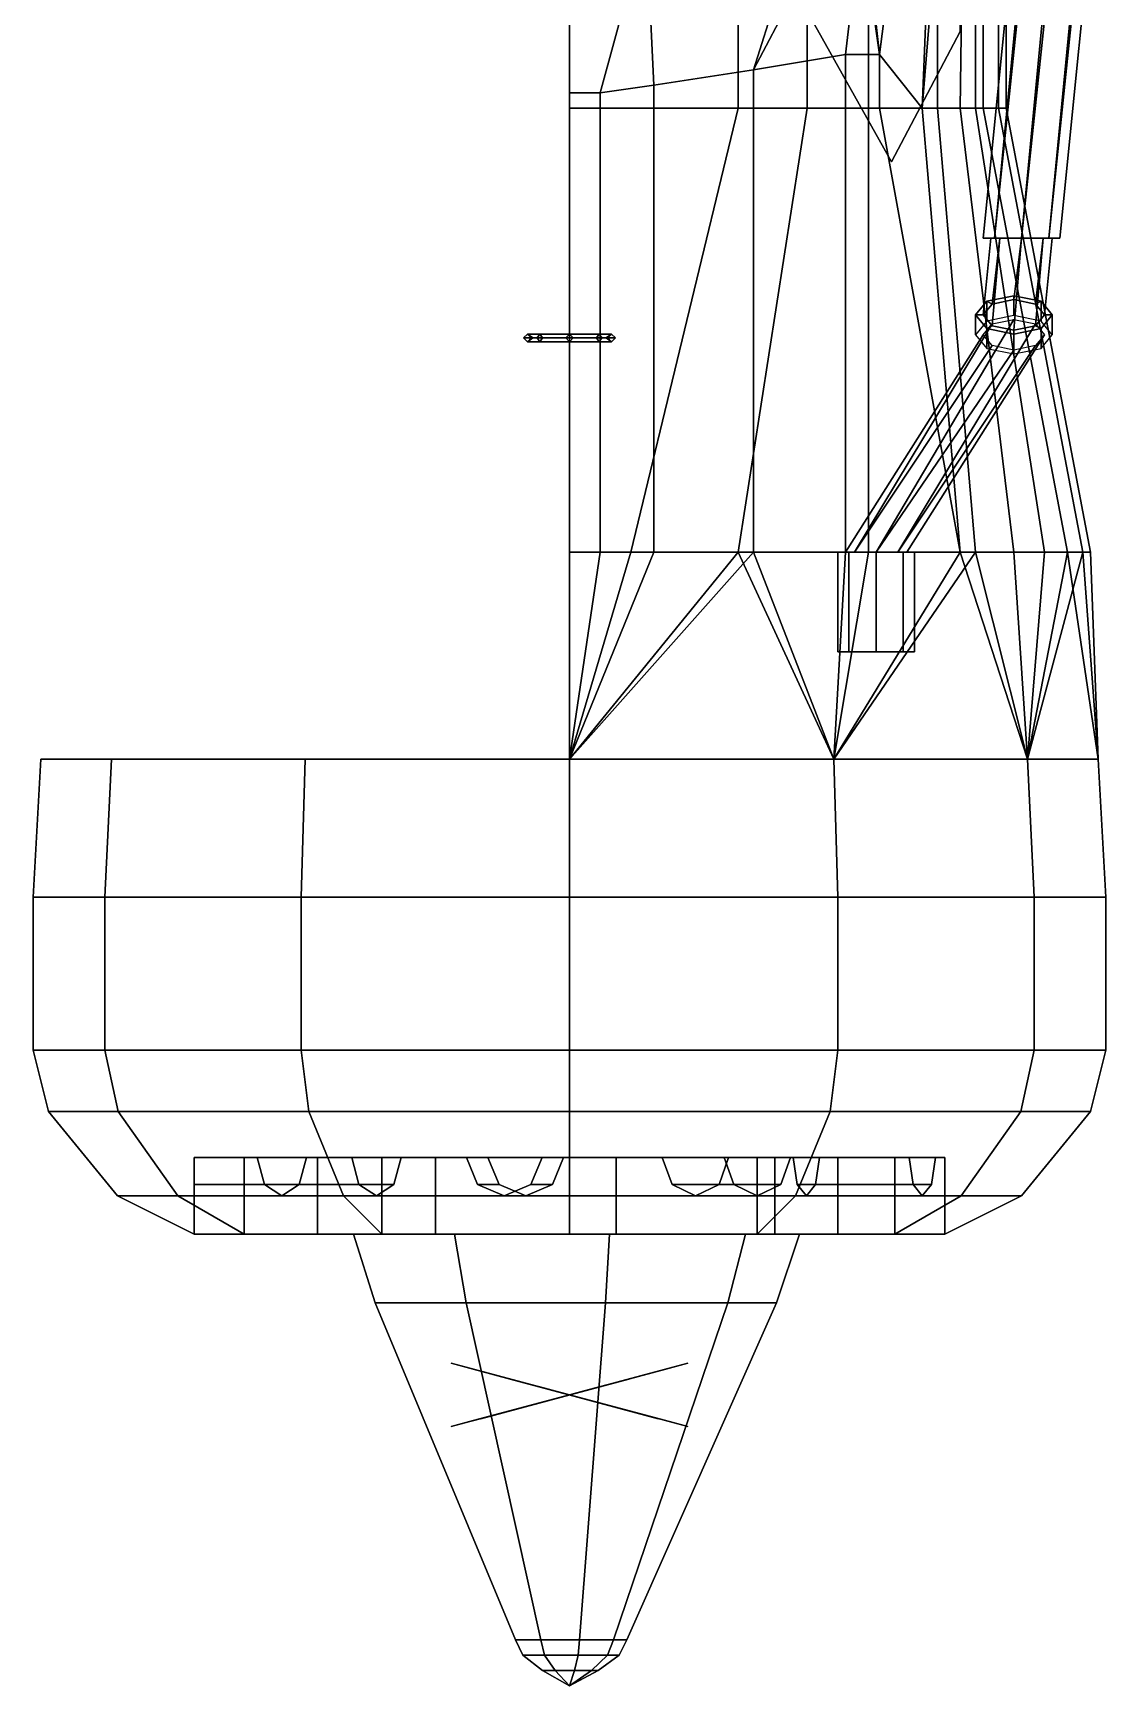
# Model space of a CAD drawing. Header units: millimetres. Extents: x -0.7 to 7, y -4.9 to 12.2.
# Drawn here: x -0.7 to 0.7, y -4.86 to -2.702 of the extents above; entities that cross this region are included whole.
import ezdxf

# ---------------------------------------------------------------- set-up
doc = ezdxf.new("R2010")
doc.units = ezdxf.units.MM
for name, color, linetype in [('hull_half', 2, 'Continuous'), ('propeller', 1, 'Continuous'), ('wing', 5, 'Continuous')]:
    doc.layers.add(name, color=color, linetype=linetype)

msp = doc.modelspace()

# ---------------------------------------------------------------- linework, layer by layer
for points in [[(-0.0389, -3.095, 0.8811), (-0.0424, -3.1, 0.8776), (-0.06, -3.1, 0.92), (-0.055, -3.095, 0.92)], [(-0.055, -3.095, 0.92), (-0.06, -3.1, 0.92), (-0.0424, -3.1, 0.9624), (-0.0389, -3.095, 0.9589)], [(-0.0424, -3.1, 0.8776), (-0.0389, -3.105, 0.8811), (-0.055, -3.105, 0.92), (-0.06, -3.1, 0.92)], [(-0.06, -3.1, 0.92), (-0.055, -3.105, 0.92), (-0.0389, -3.105, 0.9589), (-0.0424, -3.1, 0.9624)], [(0.0479, -3.1, 0.925), (0.055, -3.095, 0.92), (-0.055, -3.095, 0.92), (-0.0479, -3.1, 0.925)], [(0.055, -3.095, 0.92), (0.0479, -3.1, 0.915), (-0.0479, -3.1, 0.915), (-0.055, -3.095, 0.92)], [(-0.0354, -3.1, 0.8846), (-0.0389, -3.095, 0.8811), (-0.055, -3.095, 0.92), (-0.05, -3.1, 0.92)], [(-0.05, -3.1, 0.92), (-0.055, -3.095, 0.92), (-0.0389, -3.095, 0.9589), (-0.0354, -3.1, 0.9554)], [(0.055, -3.105, 0.92), (0.0479, -3.1, 0.925), (-0.0479, -3.1, 0.925), (-0.055, -3.105, 0.92)], [(0.0479, -3.1, 0.915), (0.055, -3.105, 0.92), (-0.055, -3.105, 0.92), (-0.0479, -3.1, 0.915)], [(-0.0389, -3.105, 0.8811), (-0.0354, -3.1, 0.8846), (-0.05, -3.1, 0.92), (-0.055, -3.105, 0.92)], [(-0.055, -3.105, 0.92), (-0.05, -3.1, 0.92), (-0.0354, -3.1, 0.9554), (-0.0389, -3.105, 0.9589)], [(0, -3.095, 0.865), (0, -3.1, 0.86), (-0.0424, -3.1, 0.8776), (-0.0389, -3.095, 0.8811)], [(-0.0389, -3.095, 0.9589), (-0.0424, -3.1, 0.9624), (0, -3.1, 0.98), (0, -3.095, 0.975)], [(0, -3.1, 0.86), (0, -3.105, 0.865), (-0.0389, -3.105, 0.8811), (-0.0424, -3.1, 0.8776)], [(-0.0424, -3.1, 0.9624), (-0.0389, -3.105, 0.9589), (0, -3.105, 0.975), (0, -3.1, 0.98)], [(0, -3.1, 0.87), (0, -3.095, 0.865), (-0.0389, -3.095, 0.8811), (-0.0354, -3.1, 0.8846)], [(-0.0354, -3.1, 0.9554), (-0.0389, -3.095, 0.9589), (0, -3.095, 0.975), (0, -3.1, 0.97)], [(0, -3.105, 0.865), (0, -3.1, 0.87), (-0.0354, -3.1, 0.8846), (-0.0389, -3.105, 0.8811)], [(-0.0389, -3.105, 0.9589), (-0.0354, -3.1, 0.9554), (0, -3.1, 0.97), (0, -3.105, 0.975)], [(-0.005, -3.1, 0.9679), (0, -3.095, 0.975), (0, -3.095, 0.76), (-0.005, -3.1, 0.76)], [(0, -3.105, 0.975), (-0.005, -3.1, 0.9679), (-0.005, -3.1, 0.76), (0, -3.105, 0.76)], [(0, -3.095, 0.975), (0.005, -3.1, 0.9679), (0.005, -3.1, 0.76), (0, -3.095, 0.76)], [(0.0354, -3.1, 0.8846), (0.0389, -3.095, 0.8811), (0, -3.095, 0.865), (0, -3.1, 0.87)], [(0.0389, -3.095, 0.8811), (0.0424, -3.1, 0.8776), (0, -3.1, 0.86), (0, -3.095, 0.865)], [(0, -3.1, 0.97), (0, -3.095, 0.975), (0.0389, -3.095, 0.9589), (0.0354, -3.1, 0.9554)], [(0, -3.095, 0.975), (0, -3.1, 0.98), (0.0424, -3.1, 0.9624), (0.0389, -3.095, 0.9589)], [(0.005, -3.1, 0.9679), (0, -3.105, 0.975), (0, -3.105, 0.76), (0.005, -3.1, 0.76)], [(0.0389, -3.105, 0.8811), (0.0354, -3.1, 0.8846), (0, -3.1, 0.87), (0, -3.105, 0.865)], [(0.0424, -3.1, 0.8776), (0.0389, -3.105, 0.8811), (0, -3.105, 0.865), (0, -3.1, 0.86)], [(0, -3.105, 0.975), (0, -3.1, 0.97), (0.0354, -3.1, 0.9554), (0.0389, -3.105, 0.9589)], [(0, -3.1, 0.98), (0, -3.105, 0.975), (0.0389, -3.105, 0.9589), (0.0424, -3.1, 0.9624)], [(0.05, -3.1, 0.92), (0.055, -3.095, 0.92), (0.0389, -3.095, 0.8811), (0.0354, -3.1, 0.8846)], [(0.0354, -3.1, 0.9554), (0.0389, -3.095, 0.9589), (0.055, -3.095, 0.92), (0.05, -3.1, 0.92)], [(0.055, -3.105, 0.92), (0.05, -3.1, 0.92), (0.0354, -3.1, 0.8846), (0.0389, -3.105, 0.8811)], [(0.0389, -3.105, 0.9589), (0.0354, -3.1, 0.9554), (0.05, -3.1, 0.92), (0.055, -3.105, 0.92)], [(0.055, -3.095, 0.92), (0.06, -3.1, 0.92), (0.0424, -3.1, 0.8776), (0.0389, -3.095, 0.8811)], [(0.0389, -3.095, 0.9589), (0.0424, -3.1, 0.9624), (0.06, -3.1, 0.92), (0.055, -3.095, 0.92)], [(0.06, -3.1, 0.92), (0.055, -3.105, 0.92), (0.0389, -3.105, 0.8811), (0.0424, -3.1, 0.8776)], [(0.0424, -3.1, 0.9624), (0.0389, -3.105, 0.9589), (0.055, -3.105, 0.92), (0.06, -3.1, 0.92)], [(-0.6062, -3.83, -0.34), (-0.7, -3.83, 0.01), (-0.69, -3.65, 0.01), (-0.5976, -3.65, -0.335)], [(-0.7, -3.83, 0.01), (-0.6062, -3.83, 0.36), (-0.5976, -3.65, 0.355), (-0.69, -3.65, 0.01)], [(-0.35, -3.83, -0.5962), (-0.6062, -3.83, -0.34), (-0.5976, -3.65, -0.335), (-0.345, -3.65, -0.5876)], [(-0.6062, -3.83, 0.36), (-0.35, -3.83, 0.6162), (-0.345, -3.65, 0.6076), (-0.5976, -3.65, 0.355)], [(0, -3.83, -0.69), (-0.35, -3.83, -0.5962), (-0.345, -3.65, -0.5876), (0, -3.65, -0.68)], [(-0.35, -3.83, 0.6162), (0, -3.83, 0.71), (0, -3.65, 0.7), (-0.345, -3.65, 0.6076)], [(0.35, -3.83, -0.5962), (0, -3.83, -0.69), (0, -3.65, -0.68), (0.345, -3.65, -0.5876)], [(0, -3.83, 0.71), (0.35, -3.83, 0.6162), (0.345, -3.65, 0.6076), (0, -3.65, 0.7)], [(0.6062, -3.83, -0.34), (0.35, -3.83, -0.5962), (0.345, -3.65, -0.5876), (0.5976, -3.65, -0.335)], [(0.35, -3.83, 0.6162), (0.6062, -3.83, 0.36), (0.5976, -3.65, 0.355), (0.345, -3.65, 0.6076)], [(0.7, -3.83, 0.01), (0.6062, -3.83, -0.34), (0.5976, -3.65, -0.335), (0.69, -3.65, 0.01)], [(0.6062, -3.83, 0.36), (0.7, -3.83, 0.01), (0.69, -3.65, 0.01), (0.5976, -3.65, 0.355)], [(-0.6062, -3.83, 0.36), (-0.7, -3.83, 0.01), (-0.7, -4.03, 0.01), (-0.6062, -4.03, 0.36)], [(-0.7, -3.83, 0.01), (-0.6062, -3.83, -0.34), (-0.6062, -4.03, -0.34), (-0.7, -4.03, 0.01)], [(-0.35, -3.83, 0.6162), (-0.6062, -3.83, 0.36), (-0.6062, -4.03, 0.36), (-0.35, -4.03, 0.6162)], [(-0.6062, -3.83, -0.34), (-0.35, -3.83, -0.5962), (-0.35, -4.03, -0.5962), (-0.6062, -4.03, -0.34)], [(0, -3.83, 0.71), (-0.35, -3.83, 0.6162), (-0.35, -4.03, 0.6162), (0, -4.03, 0.71)], [(-0.35, -3.83, -0.5962), (0, -3.83, -0.69), (0, -4.03, -0.69), (-0.35, -4.03, -0.5962)], [(0.35, -3.83, 0.6162), (0, -3.83, 0.71), (0, -4.03, 0.71), (0.35, -4.03, 0.6162)], [(0, -3.83, -0.69), (0.35, -3.83, -0.5962), (0.35, -4.03, -0.5962), (0, -4.03, -0.69)], [(0.6062, -3.83, 0.36), (0.35, -3.83, 0.6162), (0.35, -4.03, 0.6162), (0.6062, -4.03, 0.36)], [(0.35, -3.83, -0.5962), (0.6062, -3.83, -0.34), (0.6062, -4.03, -0.34), (0.35, -4.03, -0.5962)], [(0.7, -3.83, 0.01), (0.6062, -3.83, 0.36), (0.6062, -4.03, 0.36), (0.7, -4.03, 0.01)], [(0.6062, -3.83, -0.34), (0.7, -3.83, 0.01), (0.7, -4.03, 0.01), (0.6062, -4.03, -0.34)], [(-0.6062, -4.03, 0.36), (-0.7, -4.03, 0.01), (-0.68, -4.11, 0.01), (-0.5889, -4.11, 0.35)], [(-0.7, -4.03, 0.01), (-0.6062, -4.03, -0.34), (-0.5889, -4.11, -0.33), (-0.68, -4.11, 0.01)], [(-0.35, -4.03, 0.6162), (-0.6062, -4.03, 0.36), (-0.5889, -4.11, 0.35), (-0.34, -4.11, 0.5989)], [(-0.6062, -4.03, -0.34), (-0.35, -4.03, -0.5962), (-0.34, -4.11, -0.5789), (-0.5889, -4.11, -0.33)], [(0, -4.03, 0.71), (-0.35, -4.03, 0.6162), (-0.34, -4.11, 0.5989), (0, -4.11, 0.69)], [(-0.35, -4.03, -0.5962), (0, -4.03, -0.69), (0, -4.11, -0.67), (-0.34, -4.11, -0.5789)], [(0.35, -4.03, 0.6162), (0, -4.03, 0.71), (0, -4.11, 0.69), (0.34, -4.11, 0.5989)], [(0, -4.03, -0.69), (0.35, -4.03, -0.5962), (0.34, -4.11, -0.5789), (0, -4.11, -0.67)], [(0.6062, -4.03, 0.36), (0.35, -4.03, 0.6162), (0.34, -4.11, 0.5989), (0.5889, -4.11, 0.35)], [(0.35, -4.03, -0.5962), (0.6062, -4.03, -0.34), (0.5889, -4.11, -0.33), (0.34, -4.11, -0.5789)], [(0.7, -4.03, 0.01), (0.6062, -4.03, 0.36), (0.5889, -4.11, 0.35), (0.68, -4.11, 0.01)], [(0.6062, -4.03, -0.34), (0.7, -4.03, 0.01), (0.68, -4.11, 0.01), (0.5889, -4.11, -0.33)], [(-0.5889, -4.11, 0.35), (-0.68, -4.11, 0.01), (-0.59, -4.22, 0.01), (-0.511, -4.22, 0.305)], [(-0.68, -4.11, 0.01), (-0.5889, -4.11, -0.33), (-0.511, -4.22, -0.285), (-0.59, -4.22, 0.01)], [(-0.34, -4.11, 0.5989), (-0.5889, -4.11, 0.35), (-0.511, -4.22, 0.305), (-0.295, -4.22, 0.521)], [(-0.5889, -4.11, -0.33), (-0.34, -4.11, -0.5789), (-0.295, -4.22, -0.501), (-0.511, -4.22, -0.285)], [(0, -4.11, 0.69), (-0.34, -4.11, 0.5989), (-0.295, -4.22, 0.521), (0, -4.22, 0.6)], [(-0.34, -4.11, -0.5789), (0, -4.11, -0.67), (0, -4.22, -0.58), (-0.295, -4.22, -0.501)], [(0.34, -4.11, 0.5989), (0, -4.11, 0.69), (0, -4.22, 0.6), (0.295, -4.22, 0.521)], [(0, -4.11, -0.67), (0.34, -4.11, -0.5789), (0.295, -4.22, -0.501), (0, -4.22, -0.58)], [(0.5889, -4.11, 0.35), (0.34, -4.11, 0.5989), (0.295, -4.22, 0.521), (0.511, -4.22, 0.305)], [(0.34, -4.11, -0.5789), (0.5889, -4.11, -0.33), (0.511, -4.22, -0.285), (0.295, -4.22, -0.501)], [(0.68, -4.11, 0.01), (0.5889, -4.11, 0.35), (0.511, -4.22, 0.305), (0.59, -4.22, 0.01)], [(0.5889, -4.11, -0.33), (0.68, -4.11, 0.01), (0.59, -4.22, 0.01), (0.511, -4.22, -0.285)], [(-0.49, -4.17, 0.01), (-0.4244, -4.17, 0.255), (-0.4244, -4.27, 0.255), (-0.49, -4.27, 0.01)], [(-0.4244, -4.17, -0.235), (-0.49, -4.17, 0.01), (-0.49, -4.27, 0.01), (-0.4244, -4.27, -0.235)], [(-0.3289, -4.17, -0.04), (-0.3289, -4.2054, -0.0254), (-0.49, -4.2054, -0.0254), (-0.49, -4.17, -0.04)], [(-0.3289, -4.2054, 0.0454), (-0.3289, -4.17, 0.06), (-0.49, -4.17, 0.06), (-0.49, -4.2054, 0.0454)], [(-0.3289, -4.17, 0.06), (-0.3289, -4.17, 0.1297), (-0.4244, -4.17, 0.255), (-0.4766, -4.17, 0.06)], [(-0.3289, -4.17, -0.1097), (-0.3289, -4.17, -0.04), (-0.4766, -4.17, -0.04), (-0.4244, -4.17, -0.235)], [(-0.4244, -4.17, 0.255), (-0.245, -4.17, 0.4344), (-0.245, -4.27, 0.4344), (-0.4244, -4.27, 0.255)], [(-0.245, -4.17, -0.4144), (-0.4244, -4.17, -0.235), (-0.4244, -4.27, -0.235), (-0.245, -4.27, -0.4144)], [(-0.3289, -4.17, 0.1297), (-0.2841, -4.17, 0.1831), (-0.3994, -4.17, 0.2799), (-0.4244, -4.17, 0.255)], [(-0.2841, -4.17, -0.1631), (-0.3289, -4.17, -0.1097), (-0.4244, -4.17, -0.235), (-0.3994, -4.17, -0.2599)], [(-0.2747, -4.2054, -0.1743), (-0.2841, -4.17, -0.1631), (-0.4075, -4.17, -0.2667), (-0.3981, -4.2054, -0.2779)], [(-0.2841, -4.17, 0.1831), (-0.2747, -4.2054, 0.1943), (-0.3981, -4.2054, 0.2979), (-0.4075, -4.17, 0.2867)], [(-0.2198, -4.17, -0.2397), (-0.2292, -4.2054, -0.2285), (-0.3526, -4.2054, -0.332), (-0.3432, -4.17, -0.3433)], [(-0.2292, -4.2054, 0.2485), (-0.2198, -4.17, 0.2597), (-0.3432, -4.17, 0.3633), (-0.3526, -4.2054, 0.352)], [(-0.175, -4.17, 0.3131), (-0.3289, -4.17, 0.1297), (-0.3289, -4.27, 0.1297), (-0.175, -4.27, 0.3131)], [(-0.3289, -4.17, 0.1297), (-0.3289, -4.17, -0.1097), (-0.3289, -4.27, -0.1097), (-0.3289, -4.27, 0.1297)], [(-0.3289, -4.17, -0.1097), (-0.175, -4.17, -0.2931), (-0.175, -4.27, -0.2931), (-0.3289, -4.27, -0.1097)], [(-0.2198, -4.17, 0.2597), (-0.175, -4.17, 0.3131), (-0.245, -4.17, 0.4344), (-0.3285, -4.17, 0.3509)], [(-0.175, -4.17, -0.2931), (-0.2198, -4.17, -0.2397), (-0.3285, -4.17, -0.3309), (-0.245, -4.17, -0.4144)], [(-0.245, -4.17, 0.4344), (0, -4.17, 0.5), (0, -4.27, 0.5), (-0.245, -4.27, 0.4344)], [(0, -4.17, -0.48), (-0.245, -4.17, -0.4144), (-0.245, -4.27, -0.4144), (0, -4.27, -0.48)], [(-0.175, -4.17, 0.3131), (-0.1064, -4.17, 0.3252), (-0.131, -4.17, 0.4649), (-0.245, -4.17, 0.4344)], [(-0.1064, -4.17, -0.3052), (-0.175, -4.17, -0.2931), (-0.245, -4.17, -0.4144), (-0.131, -4.17, -0.4449)], [(0.0608, -4.17, 0.3547), (-0.175, -4.17, 0.3131), (-0.175, -4.27, 0.3131), (0.0608, -4.27, 0.3547)], [(-0.175, -4.17, -0.2931), (0.0608, -4.17, -0.3347), (0.0608, -4.27, -0.3347), (-0.175, -4.27, -0.2931)], [(-0.0919, -4.2054, -0.3078), (-0.1064, -4.17, -0.3052), (-0.1343, -4.17, -0.4639), (-0.1199, -4.2054, -0.4664)], [(-0.1064, -4.17, 0.3252), (-0.0919, -4.2054, 0.3278), (-0.1199, -4.2054, 0.4864), (-0.1343, -4.17, 0.4839)], [(-0.0079, -4.17, -0.3226), (-0.0223, -4.2054, -0.32), (-0.0503, -4.2054, -0.4787), (-0.0358, -4.17, -0.4812)], [(-0.0223, -4.2054, 0.34), (-0.0079, -4.17, 0.3426), (-0.0358, -4.17, 0.5012), (-0.0503, -4.2054, 0.4987)], [(-0.0079, -4.17, 0.3426), (0.0608, -4.17, 0.3547), (0, -4.17, 0.5), (-0.034, -4.17, 0.4909)], [(0.0608, -4.17, -0.3347), (-0.0079, -4.17, -0.3226), (-0.034, -4.17, -0.4709), (0, -4.17, -0.48)], [(0, -4.17, 0.5), (0.245, -4.17, 0.4344), (0.245, -4.27, 0.4344), (0, -4.27, 0.5)], [(0.245, -4.17, -0.4144), (0, -4.17, -0.48), (0, -4.27, -0.48), (0.245, -4.27, -0.4144)], [(0.0608, -4.17, 0.3547), (0.1211, -4.17, 0.3198), (0.195, -4.17, 0.4477), (0, -4.17, 0.5)], [(0.1211, -4.17, -0.2998), (0.0608, -4.17, -0.3347), (0, -4.17, -0.48), (0.195, -4.17, -0.4277)], [(0.2681, -4.17, 0.235), (0.0608, -4.17, 0.3547), (0.0608, -4.27, 0.3547), (0.2681, -4.27, 0.235)], [(0.0608, -4.17, -0.3347), (0.2681, -4.17, -0.215), (0.2681, -4.27, -0.215), (0.0608, -4.27, -0.3347)], [(0.1338, -4.2054, -0.2925), (0.1211, -4.17, -0.2998), (0.2017, -4.17, -0.4394), (0.2144, -4.2054, -0.432)], [(0.1211, -4.17, 0.3198), (0.1338, -4.2054, 0.3125), (0.2144, -4.2054, 0.452), (0.2017, -4.17, 0.4594)], [(0.2077, -4.17, -0.2498), (0.1951, -4.2054, -0.2572), (0.2756, -4.2054, -0.3967), (0.2883, -4.17, -0.3894)], [(0.1951, -4.2054, 0.2772), (0.2077, -4.17, 0.2698), (0.2883, -4.17, 0.4094), (0.2756, -4.2054, 0.4167)], [(0.2077, -4.17, 0.2698), (0.2681, -4.17, 0.235), (0.4244, -4.17, 0.255), (0.2816, -4.17, 0.3977)], [(0.2681, -4.17, -0.215), (0.2077, -4.17, -0.2498), (0.2816, -4.17, -0.3777), (0.4244, -4.17, -0.235)], [(0.245, -4.17, 0.4344), (0.4244, -4.17, 0.255), (0.4244, -4.27, 0.255), (0.245, -4.27, 0.4344)], [(0.4244, -4.17, -0.235), (0.245, -4.17, -0.4144), (0.245, -4.27, -0.4144), (0.4244, -4.27, -0.235)], [(0.35, -4.17, 0.01), (0.2681, -4.17, 0.235), (0.2681, -4.27, 0.235), (0.35, -4.27, 0.01)], [(0.2681, -4.17, -0.215), (0.35, -4.17, 0.01), (0.35, -4.27, 0.01), (0.2681, -4.27, -0.215)], [(0.2681, -4.17, 0.235), (0.292, -4.17, 0.1695), (0.4335, -4.17, 0.221), (0.4244, -4.17, 0.255)], [(0.292, -4.17, -0.1495), (0.2681, -4.17, -0.215), (0.4244, -4.17, -0.235), (0.4335, -4.17, -0.201)], [(0.297, -4.2054, -0.1357), (0.292, -4.17, -0.1495), (0.4433, -4.17, -0.2046), (0.4484, -4.2054, -0.1908)], [(0.292, -4.17, 0.1695), (0.297, -4.2054, 0.1557), (0.4484, -4.2054, 0.2108), (0.4433, -4.17, 0.2246)], [(0.3262, -4.17, -0.0555), (0.3212, -4.2054, -0.0693), (0.4725, -4.2054, -0.1244), (0.4776, -4.17, -0.1106)], [(0.3212, -4.2054, 0.0893), (0.3262, -4.17, 0.0755), (0.4776, -4.17, 0.1306), (0.4725, -4.2054, 0.1444)], [(0.35, -4.17, 0.01), (0.3262, -4.17, -0.0555), (0.4594, -4.17, -0.104), (0.49, -4.17, 0.01)], [(0.3262, -4.17, 0.0755), (0.35, -4.17, 0.01), (0.49, -4.17, 0.01), (0.4594, -4.17, 0.124)], [(0.4244, -4.17, 0.255), (0.49, -4.17, 0.01), (0.49, -4.27, 0.01), (0.4244, -4.27, 0.255)], [(0.49, -4.17, 0.01), (0.4244, -4.17, -0.235), (0.4244, -4.27, -0.235), (0.49, -4.27, 0.01)], [(-0.3289, -4.2054, -0.0254), (-0.3289, -4.22, 0.01), (-0.49, -4.22, 0.01), (-0.49, -4.2054, -0.0254)], [(-0.3289, -4.22, 0.01), (-0.3289, -4.2054, 0.0454), (-0.49, -4.2054, 0.0454), (-0.49, -4.22, 0.01)], [(-0.2519, -4.22, -0.2014), (-0.2747, -4.2054, -0.1743), (-0.3981, -4.2054, -0.2779), (-0.3754, -4.22, -0.305)], [(-0.2747, -4.2054, 0.1943), (-0.2519, -4.22, 0.2214), (-0.3754, -4.22, 0.325), (-0.3981, -4.2054, 0.2979)], [(-0.2292, -4.2054, -0.2285), (-0.2519, -4.22, -0.2014), (-0.3754, -4.22, -0.305), (-0.3526, -4.2054, -0.332)], [(-0.2519, -4.22, 0.2214), (-0.2292, -4.2054, 0.2485), (-0.3526, -4.2054, 0.352), (-0.3754, -4.22, 0.325)], [(-0.0571, -4.22, -0.3139), (-0.0919, -4.2054, -0.3078), (-0.1199, -4.2054, -0.4664), (-0.0851, -4.22, -0.4726)], [(-0.0919, -4.2054, 0.3278), (-0.0571, -4.22, 0.3339), (-0.0851, -4.22, 0.4926), (-0.1199, -4.2054, 0.4864)], [(-0.0223, -4.2054, -0.32), (-0.0571, -4.22, -0.3139), (-0.0851, -4.22, -0.4726), (-0.0503, -4.2054, -0.4787)], [(-0.0571, -4.22, 0.3339), (-0.0223, -4.2054, 0.34), (-0.0503, -4.2054, 0.4987), (-0.0851, -4.22, 0.4926)], [(0.1644, -4.22, -0.2748), (0.1338, -4.2054, -0.2925), (0.2144, -4.2054, -0.432), (0.245, -4.22, -0.4144)], [(0.1338, -4.2054, 0.3125), (0.1644, -4.22, 0.2948), (0.245, -4.22, 0.4344), (0.2144, -4.2054, 0.452)], [(0.1951, -4.2054, -0.2572), (0.1644, -4.22, -0.2748), (0.245, -4.22, -0.4144), (0.2756, -4.2054, -0.3967)], [(0.1644, -4.22, 0.2948), (0.1951, -4.2054, 0.2772), (0.2756, -4.2054, 0.4167), (0.245, -4.22, 0.4344)], [(0.3091, -4.22, -0.1025), (0.297, -4.2054, -0.1357), (0.4484, -4.2054, -0.1908), (0.4604, -4.22, -0.1576)], [(0.297, -4.2054, 0.1557), (0.3091, -4.22, 0.1225), (0.4604, -4.22, 0.1776), (0.4484, -4.2054, 0.2108)], [(0.3212, -4.2054, -0.0693), (0.3091, -4.22, -0.1025), (0.4604, -4.22, -0.1576), (0.4725, -4.2054, -0.1244)], [(0.3091, -4.22, 0.1225), (0.3212, -4.2054, 0.0893), (0.4725, -4.2054, 0.1444), (0.4604, -4.22, 0.1776)], [(-0.511, -4.22, 0.305), (-0.59, -4.22, 0.01), (-0.49, -4.27, 0.01), (-0.4244, -4.27, 0.255)], [(-0.59, -4.22, 0.01), (-0.511, -4.22, -0.285), (-0.4244, -4.27, -0.235), (-0.49, -4.27, 0.01)], [(-0.295, -4.22, 0.521), (-0.511, -4.22, 0.305), (-0.4244, -4.27, 0.255), (-0.245, -4.27, 0.4344)], [(-0.511, -4.22, -0.285), (-0.295, -4.22, -0.501), (-0.245, -4.27, -0.4144), (-0.4244, -4.27, -0.235)], [(0, -4.22, 0.6), (-0.295, -4.22, 0.521), (-0.245, -4.27, 0.4344), (0, -4.27, 0.5)], [(-0.295, -4.22, -0.501), (0, -4.22, -0.58), (0, -4.27, -0.48), (-0.245, -4.27, -0.4144)], [(0.295, -4.22, 0.521), (0, -4.22, 0.6), (0, -4.27, 0.5), (0.245, -4.27, 0.4344)], [(0, -4.22, -0.58), (0.295, -4.22, -0.501), (0.245, -4.27, -0.4144), (0, -4.27, -0.48)], [(0.511, -4.22, 0.305), (0.295, -4.22, 0.521), (0.245, -4.27, 0.4344), (0.4244, -4.27, 0.255)], [(0.295, -4.22, -0.501), (0.511, -4.22, -0.285), (0.4244, -4.27, -0.235), (0.245, -4.27, -0.4144)], [(0.59, -4.22, 0.01), (0.511, -4.22, 0.305), (0.4244, -4.27, 0.255), (0.49, -4.27, 0.01)], [(0.511, -4.22, -0.285), (0.59, -4.22, 0.01), (0.49, -4.27, 0.01), (0.4244, -4.27, -0.235)], [(-0.175, -4.27, 0.3131), (-0.3289, -4.27, 0.1297), (-0.2819, -4.27, 0.1126), (-0.15, -4.27, 0.2698)], [(-0.3289, -4.27, 0.1297), (-0.3289, -4.27, -0.1097), (-0.2819, -4.27, -0.0926), (-0.2819, -4.27, 0.1126)], [(-0.3289, -4.27, -0.1097), (-0.175, -4.27, -0.2931), (-0.15, -4.27, -0.2498), (-0.2819, -4.27, -0.0926)], [(0.0608, -4.27, 0.3547), (-0.175, -4.27, 0.3131), (-0.15, -4.27, 0.2698), (0.0521, -4.27, 0.3054)], [(-0.175, -4.27, -0.2931), (0.0608, -4.27, -0.3347), (0.0521, -4.27, -0.2854), (-0.15, -4.27, -0.2498)], [(0.0608, -4.27, -0.3347), (0.2681, -4.27, -0.215), (0.2298, -4.27, -0.1828), (0.0521, -4.27, -0.2854)], [(0.2681, -4.27, 0.235), (0.0608, -4.27, 0.3547), (0.0521, -4.27, 0.3054), (0.2298, -4.27, 0.2028)], [(0.2681, -4.27, -0.215), (0.35, -4.27, 0.01), (0.3, -4.27, 0.01), (0.2298, -4.27, -0.1828)], [(0.35, -4.27, 0.01), (0.2681, -4.27, 0.235), (0.2298, -4.27, 0.2028), (0.3, -4.27, 0.01)]]:
    msp.add_3dface(points)
at = {"layer": 'hull_half'}
for points in [[(0.22, -2.8, -0.55), (0, -2.8, -0.55), (0, -2.07, -0.55), (0.22, -2.07, -0.55)], [(0.31, -2.8, -0.52), (0.22, -2.8, -0.55), (0.22, -2.07, -0.55), (0.31, -2.07, -0.52)], [(0.39, -2.8, -0.47), (0.31, -2.8, -0.52), (0.31, -2.07, -0.52), (0.39, -2.07, -0.47)], [(0.38, -2.51, 0.99), (0.4044, -2.73, 0.61), (0.49, -2.07, 0.59), (0.38, -2.28, 1.04)], [(0.48, -2.8, -0.35), (0.39, -2.8, -0.47), (0.39, -2.07, -0.47), (0.48, -2.07, -0.35)], [(0.4044, -2.73, 0.61), (0.46, -2.8, 0.51), (0.46, -2.8, 0.51), (0.49, -2.07, 0.59)], [(0.49, -2.07, 0.59), (0.46, -2.8, 0.51), (0.46, -2.8, 0.51), (0.52, -2.07, 0.49)], [(0.46, -2.8, 0.51), (0.51, -2.8, 0.39), (0.51, -2.8, 0.39), (0.52, -2.07, 0.49)], [(0.53, -2.8, -0.22), (0.48, -2.8, -0.35), (0.48, -2.07, -0.35), (0.53, -2.07, -0.22)], [(0.51, -2.8, 0.39), (0.54, -2.8, 0.27), (0.54, -2.07, 0.41), (0.52, -2.07, 0.49)], [(0.56, -2.8, -0.09), (0.53, -2.8, -0.22), (0.53, -2.07, -0.22), (0.56, -2.07, -0.09)], [(0.54, -2.8, 0.27), (0.57, -2.8, 0.09), (0.57, -2.07, 0.25), (0.54, -2.07, 0.41)], [(0.57, -2.8, -0.02), (0.56, -2.8, -0.09), (0.56, -2.07, -0.09), (0.57, -2.07, 0.08)], [(0.57, -2.8, 0.09), (0.57, -2.8, -0.02), (0.57, -2.07, 0.08), (0.57, -2.07, 0.25)], [(0.59, -2.47, -0.02), (0.6046, -2.4523, -0.0506), (0.5546, -2.97, -0.3154), (0.54, -2.97, -0.28)], [(0.6046, -2.4523, -0.0506), (0.64, -2.445, -0.0633), (0.59, -2.97, -0.33), (0.5546, -2.97, -0.3154)], [(0.64, -2.445, -0.0633), (0.6754, -2.4523, -0.0506), (0.6254, -2.97, -0.3154), (0.59, -2.97, -0.33)], [(0.6754, -2.4523, -0.0506), (0.69, -2.47, -0.02), (0.64, -2.97, -0.28), (0.6254, -2.97, -0.3154)], [(0.6046, -2.4877, 0.0106), (0.59, -2.47, -0.02), (0.54, -2.97, -0.28), (0.5546, -2.97, -0.2446)], [(0.69, -2.47, -0.02), (0.6754, -2.4877, 0.0106), (0.6254, -2.97, -0.2446), (0.64, -2.97, -0.28)], [(0.64, -2.495, 0.0233), (0.6046, -2.4877, 0.0106), (0.5546, -2.97, -0.2446), (0.59, -2.97, -0.23)], [(0.6754, -2.4877, 0.0106), (0.64, -2.495, 0.0233), (0.59, -2.97, -0.23), (0.6254, -2.97, -0.2446)], [(0.38, -2.56, 0.97), (0.4044, -2.73, 0.61), (0.4044, -2.73, 0.61), (0.38, -2.51, 0.99)], [(0, -2.78, 0.85), (0.04, -2.78, 0.85), (0.1, -2.56, 1.06), (0, -2.56, 1.06)], [(0.04, -2.78, 0.85), (0.11, -2.77, 0.84), (0.1, -2.56, 1.06)], [(0.11, -2.77, 0.84), (0.24, -2.75, 0.79), (0.3, -2.56, 1.03), (0.1, -2.56, 1.06)], [(0.24, -2.75, 0.79), (0.24, -2.75, 0.79), (0.34, -2.56, 1.01), (0.3, -2.56, 1.03)], [(0.24, -2.75, 0.79), (0.36, -2.73, 0.69), (0.38, -2.56, 0.97), (0.34, -2.56, 1.01)], [(0.36, -2.73, 0.69), (0.4044, -2.73, 0.61), (0.38, -2.56, 0.97)], [(0.24, -2.8, 0.79), (0.36, -2.8, 0.69), (0.36, -2.73, 0.69), (0.24, -2.75, 0.79)], [(0.36, -2.8, 0.69), (0.4044, -2.8, 0.61), (0.4044, -2.73, 0.61), (0.36, -2.73, 0.69)], [(0.4044, -2.8, 0.61), (0.46, -2.8, 0.51), (0.46, -2.8, 0.51), (0.4044, -2.73, 0.61)], [(0.11, -2.8, 0.84), (0.24, -2.8, 0.79), (0.24, -2.75, 0.79), (0.11, -2.77, 0.84)], [(0, -2.8, 0.85), (0.04, -2.8, 0.85), (0.04, -2.78, 0.85), (0, -2.78, 0.85)], [(0.04, -2.8, 0.85), (0.11, -2.8, 0.84), (0.11, -2.77, 0.84), (0.04, -2.78, 0.85)], [(0, -3.38, 0.71), (0.04, -3.38, 0.71), (0.04, -2.8, 0.85), (0, -2.8, 0.85)], [(0.08, -3.38, -0.61), (0, -3.38, -0.61), (0, -2.8, -0.55), (0.22, -2.8, -0.55)], [(0.04, -3.38, 0.71), (0.11, -3.38, 0.7), (0.11, -2.8, 0.84), (0.04, -2.8, 0.85)], [(0.22, -3.38, -0.58), (0.08, -3.38, -0.61), (0.22, -2.8, -0.55), (0.31, -2.8, -0.52)], [(0.11, -3.38, 0.7), (0.24, -3.38, 0.66), (0.24, -2.8, 0.79), (0.11, -2.8, 0.84)], [(0.39, -3.38, -0.5), (0.22, -3.38, -0.58), (0.31, -2.8, -0.52), (0.39, -2.8, -0.47)], [(0.24, -3.38, 0.66), (0.36, -3.38, 0.6), (0.36, -2.8, 0.69), (0.24, -2.8, 0.79)], [(0.36, -3.38, 0.6), (0.51, -3.38, 0.47), (0.4044, -2.8, 0.61), (0.36, -2.8, 0.69)], [(0.53, -3.38, -0.38), (0.39, -3.38, -0.5), (0.39, -2.8, -0.47), (0.48, -2.8, -0.35)], [(0.51, -3.38, 0.47), (0.46, -2.8, 0.51), (0.46, -2.8, 0.51), (0.4044, -2.8, 0.61)], [(0.51, -3.38, 0.47), (0.58, -3.38, 0.37), (0.51, -2.8, 0.39), (0.46, -2.8, 0.51)], [(0.62, -3.38, -0.25), (0.53, -3.38, -0.38), (0.48, -2.8, -0.35), (0.53, -2.8, -0.22)], [(0.58, -3.38, 0.37), (0.65, -3.38, 0.23), (0.54, -2.8, 0.27), (0.51, -2.8, 0.39)], [(0.67, -3.38, -0.09), (0.62, -3.38, -0.25), (0.53, -2.8, -0.22), (0.56, -2.8, -0.09)], [(0.65, -3.38, 0.23), (0.68, -3.38, 0.09), (0.57, -2.8, 0.09), (0.54, -2.8, 0.27)], [(0.68, -3.38, -0.02), (0.67, -3.38, -0.09), (0.56, -2.8, -0.09), (0.57, -2.8, -0.02)], [(0.68, -3.38, 0.09), (0.68, -3.38, -0.02), (0.57, -2.8, -0.02), (0.57, -2.8, 0.09)], [(0.5617, -2.97, -0.2517), (0.55, -2.97, -0.28), (0.54, -3.07, -0.33), (0.5517, -3.0841, -0.3055)], [(0.55, -2.97, -0.28), (0.5617, -2.97, -0.3083), (0.5517, -3.0559, -0.3545), (0.54, -3.07, -0.33)], [(0.5546, -2.97, -0.2446), (0.54, -2.97, -0.28), (0.55, -2.97, -0.28), (0.5617, -2.97, -0.2517)], [(0.54, -2.97, -0.28), (0.5546, -2.97, -0.3154), (0.5617, -2.97, -0.3083), (0.55, -2.97, -0.28)], [(0.59, -2.97, -0.24), (0.5617, -2.97, -0.2517), (0.5517, -3.0841, -0.3055), (0.58, -3.09, -0.2954)], [(0.5617, -2.97, -0.3083), (0.59, -2.97, -0.32), (0.58, -3.05, -0.3646), (0.5517, -3.0559, -0.3545)], [(0.59, -2.97, -0.23), (0.5546, -2.97, -0.2446), (0.5617, -2.97, -0.2517), (0.59, -2.97, -0.24)], [(0.5546, -2.97, -0.3154), (0.59, -2.97, -0.33), (0.59, -2.97, -0.32), (0.5617, -2.97, -0.3083)], [(0.6183, -2.97, -0.2517), (0.59, -2.97, -0.24), (0.58, -3.09, -0.2954), (0.6083, -3.0841, -0.3055)], [(0.59, -2.97, -0.32), (0.6183, -2.97, -0.3083), (0.6083, -3.0559, -0.3545), (0.58, -3.05, -0.3646)], [(0.59, -2.97, -0.33), (0.6254, -2.97, -0.3154), (0.6183, -2.97, -0.3083), (0.59, -2.97, -0.32)], [(0.6254, -2.97, -0.2446), (0.59, -2.97, -0.23), (0.59, -2.97, -0.24), (0.6183, -2.97, -0.2517)], [(0.63, -2.97, -0.28), (0.6183, -2.97, -0.2517), (0.6083, -3.0841, -0.3055), (0.62, -3.07, -0.33)], [(0.6183, -2.97, -0.3083), (0.63, -2.97, -0.28), (0.62, -3.07, -0.33), (0.6083, -3.0559, -0.3545)], [(0.6254, -2.97, -0.3154), (0.64, -2.97, -0.28), (0.63, -2.97, -0.28), (0.6183, -2.97, -0.3083)], [(0.64, -2.97, -0.28), (0.6254, -2.97, -0.2446), (0.6183, -2.97, -0.2517), (0.63, -2.97, -0.28)], [(0.53, -3.07, -0.33), (0.5446, -3.0523, -0.3606), (0.5446, -3.0783, -0.3756), (0.53, -3.096, -0.345)], [(0.54, -3.07, -0.33), (0.5517, -3.0559, -0.3545), (0.5446, -3.0523, -0.3606), (0.53, -3.07, -0.33)], [(0.5446, -3.0523, -0.3606), (0.58, -3.045, -0.3733), (0.58, -3.071, -0.3883), (0.5446, -3.0783, -0.3756)], [(0.5517, -3.0559, -0.3545), (0.58, -3.05, -0.3646), (0.58, -3.045, -0.3733), (0.5446, -3.0523, -0.3606)], [(0.58, -3.045, -0.3733), (0.6154, -3.0523, -0.3606), (0.6154, -3.0783, -0.3756), (0.58, -3.071, -0.3883)], [(0.58, -3.05, -0.3646), (0.6083, -3.0559, -0.3545), (0.6154, -3.0523, -0.3606), (0.58, -3.045, -0.3733)], [(0.6083, -3.0559, -0.3545), (0.62, -3.07, -0.33), (0.63, -3.07, -0.33), (0.6154, -3.0523, -0.3606)], [(0.6154, -3.0523, -0.3606), (0.63, -3.07, -0.33), (0.63, -3.096, -0.345), (0.6154, -3.0783, -0.3756)], [(0.54, -3.096, -0.345), (0.5517, -3.0818, -0.3695), (0.3717, -3.38, -0.4883), (0.36, -3.38, -0.46)], [(0.5517, -3.0818, -0.3695), (0.58, -3.076, -0.3796), (0.4, -3.38, -0.5), (0.3717, -3.38, -0.4883)], [(0.58, -3.076, -0.3796), (0.6083, -3.0818, -0.3695), (0.4283, -3.38, -0.4883), (0.4, -3.38, -0.5)], [(0.6083, -3.0818, -0.3695), (0.62, -3.096, -0.345), (0.44, -3.38, -0.46), (0.4283, -3.38, -0.4883)], [(0.5446, -3.0877, -0.2994), (0.53, -3.07, -0.33), (0.53, -3.096, -0.345), (0.5446, -3.1137, -0.3144)], [(0.5517, -3.0841, -0.3055), (0.54, -3.07, -0.33), (0.53, -3.07, -0.33), (0.5446, -3.0877, -0.2994)], [(0.58, -3.09, -0.2954), (0.5517, -3.0841, -0.3055), (0.5446, -3.0877, -0.2994), (0.58, -3.095, -0.2867)], [(0.6083, -3.0841, -0.3055), (0.58, -3.09, -0.2954), (0.58, -3.095, -0.2867), (0.6154, -3.0877, -0.2994)], [(0.62, -3.07, -0.33), (0.6083, -3.0841, -0.3055), (0.6154, -3.0877, -0.2994), (0.63, -3.07, -0.33)], [(0.63, -3.07, -0.33), (0.6154, -3.0877, -0.2994), (0.6154, -3.1137, -0.3144), (0.63, -3.096, -0.345)], [(0.5517, -3.1101, -0.3205), (0.54, -3.096, -0.345), (0.36, -3.38, -0.46), (0.3717, -3.38, -0.4317)], [(0.62, -3.096, -0.345), (0.6083, -3.1101, -0.3205), (0.4283, -3.38, -0.4317), (0.44, -3.38, -0.46)], [(0.58, -3.095, -0.2867), (0.5446, -3.0877, -0.2994), (0.5446, -3.1137, -0.3144), (0.58, -3.121, -0.3017)], [(0.6154, -3.0877, -0.2994), (0.58, -3.095, -0.2867), (0.58, -3.121, -0.3017), (0.6154, -3.1137, -0.3144)], [(0.58, -3.116, -0.3104), (0.5517, -3.1101, -0.3205), (0.3717, -3.38, -0.4317), (0.4, -3.38, -0.42)], [(0.6083, -3.1101, -0.3205), (0.58, -3.116, -0.3104), (0.4, -3.38, -0.42), (0.4283, -3.38, -0.4317)], [(0, -3.65, -0.68), (0, -3.65, -0.68), (0, -3.38, -0.61), (0.08, -3.38, -0.61)], [(0, -3.65, -0.68), (0, -3.65, -0.68), (0.08, -3.38, -0.61), (0.22, -3.38, -0.58)], [(0, -3.65, -0.68), (0, -3.65, -0.68), (0.22, -3.38, -0.58), (0.345, -3.65, -0.5876)], [(0.24, -3.38, 0.66), (0.24, -3.38, 0.66), (0, -3.65, 0.7), (0.345, -3.65, 0.6076)], [(0.11, -3.38, 0.7), (0.11, -3.38, 0.7), (0, -3.65, 0.7), (0.24, -3.38, 0.66)], [(0.04, -3.38, 0.71), (0.04, -3.38, 0.71), (0, -3.65, 0.7), (0.11, -3.38, 0.7)], [(0, -3.38, 0.71), (0, -3.38, 0.71), (0, -3.65, 0.7), (0.04, -3.38, 0.71)], [(0.22, -3.38, -0.58), (0.22, -3.38, -0.58), (0.39, -3.38, -0.5), (0.345, -3.65, -0.5876)], [(0.36, -3.38, 0.6), (0.36, -3.38, 0.6), (0.24, -3.38, 0.66), (0.345, -3.65, 0.6076)], [(0.39, -3.38, -0.5), (0.39, -3.38, -0.5), (0.53, -3.38, -0.38), (0.345, -3.65, -0.5876)], [(0.53, -3.38, -0.38), (0.53, -3.38, -0.38), (0.5976, -3.65, -0.335), (0.345, -3.65, -0.5876)], [(0.5976, -3.65, 0.355), (0.5976, -3.65, 0.355), (0.51, -3.38, 0.47), (0.345, -3.65, 0.6076)], [(0.51, -3.38, 0.47), (0.51, -3.38, 0.47), (0.36, -3.38, 0.6), (0.345, -3.65, 0.6076)], [(0.3646, -3.38, -0.4246), (0.35, -3.38, -0.46), (0.35, -3.51, -0.46), (0.3646, -3.51, -0.4246)], [(0.35, -3.38, -0.46), (0.3646, -3.38, -0.4954), (0.3646, -3.51, -0.4954), (0.35, -3.51, -0.46)], [(0.3717, -3.38, -0.4317), (0.36, -3.38, -0.46), (0.35, -3.38, -0.46), (0.3646, -3.38, -0.4246)], [(0.36, -3.38, -0.46), (0.3717, -3.38, -0.4883), (0.3646, -3.38, -0.4954), (0.35, -3.38, -0.46)], [(0.4, -3.38, -0.41), (0.3646, -3.38, -0.4246), (0.3646, -3.51, -0.4246), (0.4, -3.51, -0.41)], [(0.3646, -3.38, -0.4954), (0.4, -3.38, -0.51), (0.4, -3.51, -0.51), (0.3646, -3.51, -0.4954)], [(0.4, -3.38, -0.42), (0.3717, -3.38, -0.4317), (0.3646, -3.38, -0.4246), (0.4, -3.38, -0.41)], [(0.3717, -3.38, -0.4883), (0.4, -3.38, -0.5), (0.4, -3.38, -0.51), (0.3646, -3.38, -0.4954)], [(0.4354, -3.38, -0.4246), (0.4, -3.38, -0.41), (0.4, -3.51, -0.41), (0.4354, -3.51, -0.4246)], [(0.4, -3.38, -0.51), (0.4354, -3.38, -0.4954), (0.4354, -3.51, -0.4954), (0.4, -3.51, -0.51)], [(0.4, -3.38, -0.5), (0.4283, -3.38, -0.4883), (0.4354, -3.38, -0.4954), (0.4, -3.38, -0.51)], [(0.4283, -3.38, -0.4317), (0.4, -3.38, -0.42), (0.4, -3.38, -0.41), (0.4354, -3.38, -0.4246)], [(0.4283, -3.38, -0.4883), (0.44, -3.38, -0.46), (0.45, -3.38, -0.46), (0.4354, -3.38, -0.4954)], [(0.44, -3.38, -0.46), (0.4283, -3.38, -0.4317), (0.4354, -3.38, -0.4246), (0.45, -3.38, -0.46)], [(0.45, -3.38, -0.46), (0.4354, -3.38, -0.4246), (0.4354, -3.51, -0.4246), (0.45, -3.51, -0.46)], [(0.4354, -3.38, -0.4954), (0.45, -3.38, -0.46), (0.45, -3.51, -0.46), (0.4354, -3.51, -0.4954)], [(0.5976, -3.65, 0.355), (0.5976, -3.65, 0.355), (0.58, -3.38, 0.37), (0.51, -3.38, 0.47)], [(0.62, -3.38, -0.25), (0.62, -3.38, -0.25), (0.5976, -3.65, -0.335), (0.53, -3.38, -0.38)], [(0.5976, -3.65, 0.355), (0.5976, -3.65, 0.355), (0.65, -3.38, 0.23), (0.58, -3.38, 0.37)], [(0.67, -3.38, -0.09), (0.67, -3.38, -0.09), (0.5976, -3.65, -0.335), (0.62, -3.38, -0.25)], [(0.69, -3.65, 0.01), (0.69, -3.65, 0.01), (0.5976, -3.65, -0.335), (0.67, -3.38, -0.09)], [(0.5976, -3.65, 0.355), (0.5976, -3.65, 0.355), (0.69, -3.65, 0.01), (0.65, -3.38, 0.23)], [(0.65, -3.38, 0.23), (0.65, -3.38, 0.23), (0.69, -3.65, 0.01), (0.68, -3.38, 0.09)], [(0.68, -3.38, -0.02), (0.68, -3.38, -0.02), (0.69, -3.65, 0.01), (0.67, -3.38, -0.09)], [(0.68, -3.38, 0.09), (0.68, -3.38, 0.09), (0.69, -3.65, 0.01), (0.68, -3.38, -0.02)]]:
    msp.add_3dface(points, dxfattribs=at)
at = {"layer": 'propeller'}
for points in [[(-0.15, -4.27, 0.2698), (-0.2819, -4.27, 0.1126), (-0.2537, -4.36, 0.1023), (-0.135, -4.36, 0.2438)], [(-0.2819, -4.27, 0.1126), (-0.2819, -4.27, -0.0926), (-0.2537, -4.36, -0.0823), (-0.2537, -4.36, 0.1023)], [(-0.2819, -4.27, -0.0926), (-0.15, -4.27, -0.2498), (-0.135, -4.36, -0.2238), (-0.2537, -4.36, -0.0823)], [(0.0521, -4.27, 0.3054), (-0.15, -4.27, 0.2698), (-0.135, -4.36, 0.2438), (0.0469, -4.36, 0.2759)], [(-0.15, -4.27, -0.2498), (0.0521, -4.27, -0.2854), (0.0469, -4.36, -0.2559), (-0.135, -4.36, -0.2238)], [(0.2298, -4.27, 0.2028), (0.0521, -4.27, 0.3054), (0.0469, -4.36, 0.2759), (0.2068, -4.36, 0.1836)], [(0.0521, -4.27, -0.2854), (0.2298, -4.27, -0.1828), (0.2068, -4.36, -0.1636), (0.0469, -4.36, -0.2559)], [(0.3, -4.27, 0.01), (0.2298, -4.27, 0.2028), (0.2068, -4.36, 0.1836), (0.27, -4.36, 0.01)], [(0.2298, -4.27, -0.1828), (0.3, -4.27, 0.01), (0.27, -4.36, 0.01), (0.2068, -4.36, -0.1636)], [(-0.135, -4.36, 0.2438), (-0.2537, -4.36, 0.1023), (-0.0705, -4.8, 0.0357), (-0.0375, -4.8, 0.075)], [(-0.2537, -4.36, 0.1023), (-0.2537, -4.36, -0.0823), (-0.0705, -4.8, -0.0157), (-0.0705, -4.8, 0.0357)], [(-0.2537, -4.36, -0.0823), (-0.135, -4.36, -0.2238), (-0.0375, -4.8, -0.055), (-0.0705, -4.8, -0.0157)], [(0.0469, -4.36, 0.2759), (-0.135, -4.36, 0.2438), (-0.0375, -4.8, 0.075), (0.013, -4.8, 0.0839)], [(-0.135, -4.36, -0.2238), (0.0469, -4.36, -0.2559), (0.013, -4.8, -0.0639), (-0.0375, -4.8, -0.055)], [(0.2068, -4.36, 0.1836), (0.0469, -4.36, 0.2759), (0.013, -4.8, 0.0839), (0.0575, -4.8, 0.0582)], [(0.0469, -4.36, -0.2559), (0.2068, -4.36, -0.1636), (0.0575, -4.8, -0.0382), (0.013, -4.8, -0.0639)], [(0.27, -4.36, 0.01), (0.2068, -4.36, 0.1836), (0.0575, -4.8, 0.0582), (0.075, -4.8, 0.01)], [(0.2068, -4.36, -0.1636), (0.27, -4.36, 0.01), (0.075, -4.8, 0.01), (0.0575, -4.8, -0.0382)], [(-0.1545, -4.5214, 0.97), (-0.1352, -4.5162, 0.8), (0.1449, -4.4412, 0.8), (0.1545, -4.4386, 0.97)], [(-0.1545, -4.5214, 1.25), (-0.1545, -4.5214, 0.97), (0.1545, -4.4386, 0.97), (0.1545, -4.4386, 1.25)], [(-0.1256, -4.5136, 1.47), (-0.1545, -4.5214, 1.25), (0.1545, -4.4386, 1.25), (0.1352, -4.4438, 1.47)], [(0.1545, -4.5214, -1.23), (0.1545, -4.5214, -0.95), (-0.1545, -4.4386, -0.95), (-0.1545, -4.4386, -1.23)], [(0.1545, -4.5214, -0.95), (0.1352, -4.5162, -0.78), (-0.1449, -4.4412, -0.78), (-0.1545, -4.4386, -0.95)], [(0.1256, -4.5136, -1.45), (0.1545, -4.5214, -1.23), (-0.1545, -4.4386, -1.23), (-0.1352, -4.4438, -1.45)], [(0.1352, -4.5162, -0.78), (0.1063, -4.5085, -0.55), (-0.1256, -4.4464, -0.55), (-0.1449, -4.4412, -0.78)], [(-0.1352, -4.5162, 0.8), (-0.1063, -4.5085, 0.57), (0.1256, -4.4464, 0.57), (0.1449, -4.4412, 0.8)], [(0.0676, -4.4981, -1.64), (0.1256, -4.5136, -1.45), (-0.1352, -4.4438, -1.45), (-0.0773, -4.4593, -1.64)], [(-0.0676, -4.4981, 1.66), (-0.1256, -4.5136, 1.47), (0.1352, -4.4438, 1.47), (0.0773, -4.4593, 1.66)], [(0.1063, -4.5085, -0.55), (0.1063, -4.5085, -0.36), (-0.1159, -4.4489, -0.36), (-0.1256, -4.4464, -0.55)], [(-0.1159, -4.5111, 0.2), (-0.1159, -4.5111, 0.01), (0.1159, -4.4489, 0.01), (0.1063, -4.4515, 0.2)], [(-0.1063, -4.5085, 0.38), (-0.1159, -4.5111, 0.2), (0.1063, -4.4515, 0.2), (0.1159, -4.4489, 0.38)], [(0.1063, -4.5085, -0.36), (0.1159, -4.5111, -0.18), (-0.1063, -4.4515, -0.18), (-0.1159, -4.4489, -0.36)], [(0.1159, -4.5111, -0.18), (0.1159, -4.5111, 0.01), (-0.1159, -4.4489, 0.01), (-0.1063, -4.4515, -0.18)], [(-0.1063, -4.5085, 0.57), (-0.1063, -4.5085, 0.38), (0.1159, -4.4489, 0.38), (0.1256, -4.4464, 0.57)], [(0.0386, -4.4904, -1.7), (0.0676, -4.4981, -1.64), (-0.0773, -4.4593, -1.64), (-0.0386, -4.4696, -1.7)], [(-0.0386, -4.4904, 1.72), (-0.0676, -4.4981, 1.66), (0.0773, -4.4593, 1.66), (0.0386, -4.4696, 1.72)], [(0, -4.48, 1.74), (-0.0386, -4.4904, 1.72), (0.0386, -4.4696, 1.72), (0.0193, -4.4748, 1.74)], [(0, -4.48, -1.72), (0.0386, -4.4904, -1.7), (-0.0386, -4.4696, -1.7), (-0.0193, -4.4748, -1.72)], [(-0.0325, -4.82, 0.0663), (-0.0375, -4.8, 0.075), (-0.0705, -4.8, 0.0357), (-0.061, -4.82, 0.0322)], [(-0.061, -4.82, 0.0322), (-0.0705, -4.8, 0.0357), (-0.0705, -4.8, -0.0157), (-0.061, -4.82, -0.0122)], [(-0.061, -4.82, -0.0122), (-0.0705, -4.8, -0.0157), (-0.0375, -4.8, -0.055), (-0.0325, -4.82, -0.0462)], [(0.0113, -4.82, 0.074), (0.013, -4.8, 0.0839), (-0.0375, -4.8, 0.075), (-0.0325, -4.82, 0.0663)], [(-0.0325, -4.82, -0.0462), (-0.0375, -4.8, -0.055), (0.013, -4.8, -0.0639), (0.0113, -4.82, -0.054)], [(0.0498, -4.82, 0.0518), (0.0575, -4.8, 0.0582), (0.013, -4.8, 0.0839), (0.0113, -4.82, 0.074)], [(0.0113, -4.82, -0.054), (0.013, -4.8, -0.0639), (0.0575, -4.8, -0.0382), (0.0498, -4.82, -0.0318)], [(0.065, -4.82, 0.01), (0.075, -4.8, 0.01), (0.0575, -4.8, 0.0582), (0.0498, -4.82, 0.0518)], [(0.0498, -4.82, -0.0318), (0.0575, -4.8, -0.0382), (0.075, -4.8, 0.01), (0.065, -4.82, 0.01)], [(-0.0188, -4.84, 0.0425), (-0.0325, -4.82, 0.0663), (-0.061, -4.82, 0.0322), (-0.0352, -4.84, 0.0228)], [(-0.0352, -4.84, 0.0228), (-0.061, -4.82, 0.0322), (-0.061, -4.82, -0.0122), (-0.0352, -4.84, -0.0028)], [(-0.0352, -4.84, -0.0028), (-0.061, -4.82, -0.0122), (-0.0325, -4.82, -0.0462), (-0.0188, -4.84, -0.0225)], [(0.0065, -4.84, 0.0469), (0.0113, -4.82, 0.074), (-0.0325, -4.82, 0.0663), (-0.0188, -4.84, 0.0425)], [(-0.0188, -4.84, -0.0225), (-0.0325, -4.82, -0.0462), (0.0113, -4.82, -0.054), (0.0065, -4.84, -0.0269)], [(0.0287, -4.84, 0.0341), (0.0498, -4.82, 0.0518), (0.0113, -4.82, 0.074), (0.0065, -4.84, 0.0469)], [(0.0065, -4.84, -0.0269), (0.0113, -4.82, -0.054), (0.0498, -4.82, -0.0318), (0.0287, -4.84, -0.0141)], [(0.0375, -4.84, 0.01), (0.065, -4.82, 0.01), (0.0498, -4.82, 0.0518), (0.0287, -4.84, 0.0341)], [(0.0287, -4.84, -0.0141), (0.0498, -4.82, -0.0318), (0.065, -4.82, 0.01), (0.0375, -4.84, 0.01)], [(0, -4.86, 0.01), (-0.0188, -4.84, 0.0425), (-0.0352, -4.84, 0.0228), (0, -4.86, 0.01)], [(0, -4.86, 0.01), (-0.0352, -4.84, 0.0228), (-0.0352, -4.84, -0.0028), (0, -4.86, 0.01)], [(0, -4.86, 0.01), (-0.0352, -4.84, -0.0028), (-0.0188, -4.84, -0.0225), (0, -4.86, 0.01)], [(0, -4.86, 0.01), (-0.0188, -4.84, -0.0225), (0.0065, -4.84, -0.0269), (0, -4.86, 0.01)], [(0, -4.86, 0.01), (0.0065, -4.84, 0.0469), (-0.0188, -4.84, 0.0425), (0, -4.86, 0.01)], [(0, -4.86, 0.01), (0.0375, -4.84, 0.01), (0.0287, -4.84, 0.0341), (0, -4.86, 0.01)], [(0, -4.86, 0.01), (0.0287, -4.84, 0.0341), (0.0065, -4.84, 0.0469), (0, -4.86, 0.01)], [(0, -4.86, 0.01), (0.0065, -4.84, -0.0269), (0.0287, -4.84, -0.0141), (0, -4.86, 0.01)], [(0, -4.86, 0.01), (0.0287, -4.84, -0.0141), (0.0375, -4.84, 0.01), (0, -4.86, 0.01)]]:
    msp.add_3dface(points, dxfattribs=at)
at = {"layer": 'wing'}
for points in [[(0.51, -2.12), (0, -2.12), (0.42, -2.87, -0.22), (0.51, -2.7, -0.31)], [(0, -2.12, -0.6), (0.51, -2.12, -0.6), (0.51, -2.7, -0.31), (0.42, -2.87, -0.22)]]:
    msp.add_3dface(points, dxfattribs=at)

doc.saveas('drawing.dxf')
